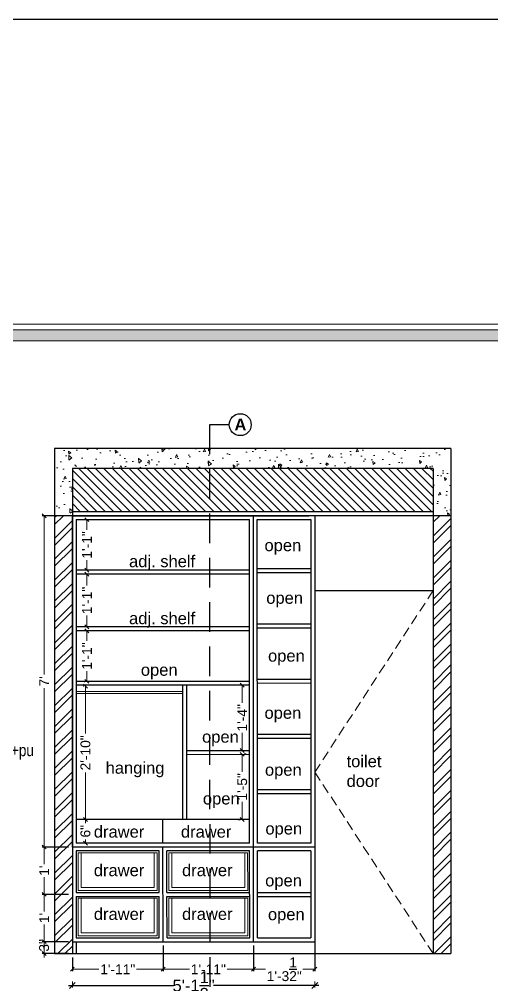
# Model space of a CAD drawing. Header units: millimetres. Extents: x 56222 to 3066687, y -650199 to -121287.
# Drawn here: x 137094.1 to 137213.9, y -182876.8 to -182632 of the extents above; entities that cross this region are included whole.
import ezdxf
from ezdxf import colors
from ezdxf.entities.mleader import LeaderData, LeaderLine
from ezdxf.math import Vec2, Vec3

# ---------------------------------------------------------------- set-up
doc = ezdxf.new("R2010")
doc.units = ezdxf.units.MM
doc.header["$MEASUREMENT"] = 0
doc.header["$PDMODE"] = 35
doc.linetypes.add('00 . GROUND FLOOR$0$DASHED', pattern=[0.75, 0.5, -0.25])
doc.linetypes.add('DASHEDX2', pattern=[1.5, 1, -0.5])
doc.layers.get('Defpoints').update_dxf_attribs({"color": 220})
doc.layers.add('AR HATCH-7', color=7, linetype='Continuous')
for name, color, linetype, lineweight in [('DIM.', 250, 'Continuous', 13), ('dim05', 1, 'Continuous', 13), ('Dimension', 10, 'DASHEDX2', 20), ('FURNITURE', 32, 'Continuous', 9), ('FURNITURE-1', 252, 'Continuous', 13), ('GROUND FLOOR', 7, 'Continuous', 9), ('GROUND FLOOR  ( HATCH )', 251, 'Continuous', 9), ('Labelling', 1, 'Continuous', 25), ('SECTION ( SLAB PLine )', 104, 'Continuous', 30), ('Text', 7, 'Continuous', 15), ('wall', 7, 'Continuous', 30), ('XX~SLAB ( BEAM )~ ( DIM )', 7, 'Continuous', 9)]:
    doc.layers.add(name, color=color, linetype=linetype, lineweight=lineweight)
doc.styles.add('Arial', font='arial.ttf')
doc.styles.get("Standard").update_dxf_attribs({"font": 'arial.ttf', "height": 6})
doc.styles.add('style4', font='ARIALN.TTF')
doc.dimstyles.new('Archana', dxfattribs={"dimtxt": 3, "dimasz": 1.5, "dimexe": 0.5, "dimexo": 0.5, "dimgap": 0, "dimtad": 0, "dimzin": 0, "dimdsep": 46, "dimlunit": 4, "dimtxsty": 'Arial', "dimblk": 'OBLIQUE', "dimcen": 0, "dimdle": 1, "dimclrd": 1, "dimclre": 1, "dimclrt": 5, "dimadec": 0, "dimazin": 0, "dimtfac": 1, "dimtofl": 0, "dimtmove": 1, "dimatfit": 3, "dimfxl": 1, "dimfxlon": 1, "dimtolj": 1, "dimtzin": 0, "dimlwd": 25, "dimlwe": -1, "dimarcsym": 0})
doc.dimstyles.new('ISO-25', dxfattribs={"dimtxt": 2.5, "dimasz": 1, "dimexe": 0.5, "dimexo": 1, "dimtad": 0, "dimdec": 1, "dimlunit": 4, "dimtxsty": 'Standard', "dimblk": 'OBLIQUE', "dimcen": 2.5, "dimclrd": 1, "dimclre": 1, "dimclrt": 5, "dimadec": 0, "dimazin": 0, "dimtfac": 1, "dimtdec": 1, "dimtmove": 0, "dimatfit": 3, "dimfxl": 1, "dimlwd": -1, "dimarcsym": 0})

# ---------------------------------------------------------------- blocks, each defined once
blk = doc.blocks.new('_Oblique')
at = {"layer": 'wall', "color": 0, "lineweight": -2}
blk.add_line((-0.5, -0.5), (0.5, 0.5), dxfattribs=at)
blk = doc.blocks.new('*D665')
at = {"layer": 'Defpoints', "color": 0, "lineweight": 30, "transparency": 16777216}
for p in [(137130.54, -182865.85), (137107.53, -182868.85), (137130.54, -182872.85)]:
    blk.add_point(p, dxfattribs=at)
at = {"layer": 'dim05', "color": 1, "linetype": 'Continuous', "lineweight": -2, "transparency": 16777216}
for p, q in [((137130.54, -182866.85), (137130.54, -182873.35)), ((137107.53, -182869.85), (137107.53, -182873.35))]:
    blk.add_line(p, q, dxfattribs=at)
at = {"layer": 'dim05', "color": 1, "linetype": 'Continuous', "transparency": 16777216}
for p, q in [((137107.53, -182872.85), (137114.23, -182872.85)), ((137130.54, -182872.85), (137123.84, -182872.85))]:
    blk.add_line(p, q, dxfattribs=at)
at = {"layer": 'dim05', "color": 1, "transparency": 16777216, "rotation": 180}
blk.add_blockref('_Oblique', (137107.53, -182872.85), dxfattribs=at)
at = {"layer": 'dim05', "color": 1, "transparency": 16777216}
blk.add_blockref('_Oblique', (137130.54, -182872.85), dxfattribs=at)
at = {"layer": 'dim05', "color": 5, "lineweight": 25, "transparency": 16777216, "insert": (137119.04, -182872.85), "char_height": 2.5, "attachment_point": 5, "style": 'Arial'}
blk.add_mtext('1\'-11"', dxfattribs=at)
blk = doc.blocks.new('*D666')
at = {"layer": 'Defpoints', "color": 0, "lineweight": 30, "transparency": 16777216}
for p in [(137130.54, -182865.85), (137153.5, -182865.85), (137153.5, -182872.85)]:
    blk.add_point(p, dxfattribs=at)
at = {"layer": 'dim05', "color": 1, "linetype": 'Continuous', "lineweight": -2, "transparency": 16777216}
for p, q in [((137130.54, -182866.85), (137130.54, -182873.35)), ((137153.5, -182866.85), (137153.5, -182873.35))]:
    blk.add_line(p, q, dxfattribs=at)
at = {"layer": 'dim05', "color": 1, "linetype": 'Continuous', "transparency": 16777216}
for p, q in [((137130.54, -182872.85), (137137.22, -182872.85)), ((137153.5, -182872.85), (137146.82, -182872.85))]:
    blk.add_line(p, q, dxfattribs=at)
at = {"layer": 'dim05', "color": 1, "transparency": 16777216, "rotation": 180}
blk.add_blockref('_Oblique', (137130.54, -182872.85), dxfattribs=at)
at = {"layer": 'dim05', "color": 1, "transparency": 16777216}
blk.add_blockref('_Oblique', (137153.5, -182872.85), dxfattribs=at)
at = {"layer": 'dim05', "color": 5, "lineweight": 25, "transparency": 16777216, "insert": (137142.02, -182872.85), "char_height": 2.5, "attachment_point": 5, "style": 'Arial'}
blk.add_mtext('1\'-11"', dxfattribs=at)
blk = doc.blocks.new('*D667')
at = {"layer": 'Defpoints', "color": 0, "lineweight": 30, "transparency": 16777216}
for p in [(137153.5, -182865.85), (137169.03, -182865.85), (137169.03, -182872.85)]:
    blk.add_point(p, dxfattribs=at)
at = {"layer": 'dim05', "color": 1, "linetype": 'Continuous', "lineweight": -2, "transparency": 16777216}
for p, q in [((137153.5, -182866.85), (137153.5, -182873.35)), ((137169.03, -182866.85), (137169.03, -182873.35))]:
    blk.add_line(p, q, dxfattribs=at)
at = {"layer": 'dim05', "color": 1, "linetype": 'Continuous', "transparency": 16777216}
for p, q in [((137153.5, -182872.85), (137156.53, -182872.85)), ((137169.03, -182872.85), (137166.01, -182872.85))]:
    blk.add_line(p, q, dxfattribs=at)
at = {"layer": 'dim05', "color": 1, "transparency": 16777216, "rotation": 180}
blk.add_blockref('_Oblique', (137153.5, -182872.85), dxfattribs=at)
at = {"layer": 'dim05', "color": 1, "transparency": 16777216}
blk.add_blockref('_Oblique', (137169.03, -182872.85), dxfattribs=at)
at = {"layer": 'dim05', "color": 5, "lineweight": 25, "transparency": 16777216, "insert": (137161.27, -182872.85), "char_height": 2.5, "attachment_point": 5, "style": 'Arial'}
blk.add_mtext('1\'-3{\\H1x;\\S1/2;}"', dxfattribs=at)
blk = doc.blocks.new('*D668')
at = {"layer": 'Defpoints', "color": 0, "lineweight": 30, "transparency": 16777216}
for p in [(137100.38, -182853.85), (137107.53, -182853.85), (137107.53, -182865.85)]:
    blk.add_point(p, dxfattribs=at)
at = {"layer": 'dim05', "color": 1, "linetype": 'Continuous', "lineweight": -2, "transparency": 16777216}
for p, q in [((137106.53, -182853.85), (137099.88, -182853.85)), ((137106.53, -182865.85), (137099.88, -182865.85))]:
    blk.add_line(p, q, dxfattribs=at)
at = {"layer": 'dim05', "color": 1, "linetype": 'Continuous', "transparency": 16777216}
for p, q in [((137100.38, -182853.85), (137100.38, -182858.2)), ((137100.38, -182865.85), (137100.38, -182861.51))]:
    blk.add_line(p, q, dxfattribs=at)
at = {"layer": 'dim05', "color": 1, "transparency": 16777216}
for p, rotation in [((137100.38, -182853.85), 90), ((137100.38, -182865.85), 270)]:
    blk.add_blockref('_Oblique', p, dxfattribs=dict(at, rotation=rotation))
at = {"layer": 'dim05', "color": 5, "lineweight": 25, "transparency": 16777216, "insert": (137100.38, -182859.85), "char_height": 2.5, "attachment_point": 5, "rotation": 90, "style": 'Arial'}
blk.add_mtext("1'", dxfattribs=at)
blk = doc.blocks.new('*D669')
at = {"layer": 'Defpoints', "color": 0, "lineweight": 30, "transparency": 16777216}
for p in [(137100.38, -182841.85), (137107.53, -182841.85), (137107.53, -182853.85)]:
    blk.add_point(p, dxfattribs=at)
at = {"layer": 'dim05', "color": 1, "linetype": 'Continuous', "lineweight": -2, "transparency": 16777216}
for p, q in [((137106.53, -182841.85), (137099.88, -182841.85)), ((137106.53, -182853.85), (137099.88, -182853.85))]:
    blk.add_line(p, q, dxfattribs=at)
at = {"layer": 'dim05', "color": 1, "linetype": 'Continuous', "transparency": 16777216}
for p, q in [((137100.38, -182841.85), (137100.38, -182846.2)), ((137100.38, -182853.85), (137100.38, -182849.51))]:
    blk.add_line(p, q, dxfattribs=at)
at = {"layer": 'dim05', "color": 1, "transparency": 16777216}
for p, rotation in [((137100.38, -182841.85), 90), ((137100.38, -182853.85), 270)]:
    blk.add_blockref('_Oblique', p, dxfattribs=dict(at, rotation=rotation))
at = {"layer": 'dim05', "color": 5, "lineweight": 25, "transparency": 16777216, "insert": (137100.38, -182847.85), "char_height": 2.5, "attachment_point": 5, "rotation": 90, "style": 'Arial'}
blk.add_mtext("1'", dxfattribs=at)
blk = doc.blocks.new('*D670')
at = {"layer": 'Defpoints', "color": 0, "lineweight": 30, "transparency": 16777216}
for p in [(137100.38, -182757.86), (137107.53, -182757.86), (137107.53, -182841.85)]:
    blk.add_point(p, dxfattribs=at)
at = {"layer": 'dim05', "color": 1, "linetype": 'Continuous', "lineweight": -2, "transparency": 16777216}
for p, q in [((137106.53, -182757.86), (137099.88, -182757.86)), ((137106.53, -182841.85), (137099.88, -182841.85))]:
    blk.add_line(p, q, dxfattribs=at)
at = {"layer": 'dim05', "color": 1, "linetype": 'Continuous', "transparency": 16777216}
for p, q in [((137100.38, -182757.86), (137100.38, -182798.09)), ((137100.38, -182841.85), (137100.38, -182801.62))]:
    blk.add_line(p, q, dxfattribs=at)
at = {"layer": 'dim05', "color": 1, "transparency": 16777216}
for p, rotation in [((137100.38, -182757.86), 90), ((137100.38, -182841.85), 270)]:
    blk.add_blockref('_Oblique', p, dxfattribs=dict(at, rotation=rotation))
at = {"layer": 'dim05', "color": 5, "lineweight": 25, "transparency": 16777216, "insert": (137100.38, -182799.85), "char_height": 2.5, "attachment_point": 5, "rotation": 90, "style": 'Arial'}
blk.add_mtext("7'", dxfattribs=at)
blk = doc.blocks.new('*D671')
at = {"layer": 'Defpoints', "color": 0, "lineweight": 30, "transparency": 16777216}
for p in [(137111.69, -182758.86), (137111.24, -182771.69), (137111.69, -182771.69)]:
    blk.add_point(p, dxfattribs=at)
at = {"layer": 'dim05', "color": 1, "linetype": 'Continuous', "lineweight": -2, "transparency": 16777216}
for p, q in [((137110.69, -182758.86), (137110.74, -182758.86)), ((137110.69, -182771.69), (137110.74, -182771.69))]:
    blk.add_line(p, q, dxfattribs=at)
at = {"layer": 'dim05', "color": 1, "linetype": 'Continuous', "transparency": 16777216}
for p, q in [((137111.24, -182758.86), (137111.24, -182761.44)), ((137111.24, -182771.69), (137111.24, -182769.1))]:
    blk.add_line(p, q, dxfattribs=at)
at = {"layer": 'dim05', "color": 1, "transparency": 16777216}
for p, rotation in [((137111.24, -182758.86), 90), ((137111.24, -182771.69), 270)]:
    blk.add_blockref('_Oblique', p, dxfattribs=dict(at, rotation=rotation))
at = {"layer": 'dim05', "color": 5, "lineweight": 25, "transparency": 16777216, "insert": (137111.24, -182765.27), "char_height": 2.5, "attachment_point": 5, "rotation": 90, "style": 'Arial'}
blk.add_mtext('1\'-1"', dxfattribs=at)
blk = doc.blocks.new('*D672')
at = {"layer": 'Defpoints', "color": 0, "lineweight": 30, "transparency": 16777216}
for p in [(137114.22, -182772.69), (137111.24, -182786.02), (137114.53, -182786.02)]:
    blk.add_point(p, dxfattribs=at)
at = {"layer": 'dim05', "color": 1, "linetype": 'Continuous', "lineweight": -2, "transparency": 16777216}
for p, q in [((137113.22, -182772.69), (137110.74, -182772.69)), ((137113.53, -182786.02), (137110.74, -182786.02))]:
    blk.add_line(p, q, dxfattribs=at)
at = {"layer": 'dim05', "color": 1, "linetype": 'Continuous', "transparency": 16777216}
for p, q in [((137111.24, -182772.69), (137111.24, -182775.52)), ((137111.24, -182786.02), (137111.24, -182783.19))]:
    blk.add_line(p, q, dxfattribs=at)
at = {"layer": 'dim05', "color": 1, "transparency": 16777216}
for p, rotation in [((137111.24, -182772.69), 90), ((137111.24, -182786.02), 270)]:
    blk.add_blockref('_Oblique', p, dxfattribs=dict(at, rotation=rotation))
at = {"layer": 'dim05', "color": 5, "lineweight": 25, "transparency": 16777216, "insert": (137111.24, -182779.35), "char_height": 2.5, "attachment_point": 5, "rotation": 90, "style": 'Arial'}
blk.add_mtext('1\'-1"', dxfattribs=at)
blk = doc.blocks.new('*D673')
at = {"layer": 'Defpoints', "color": 0, "lineweight": 30, "transparency": 16777216}
for p in [(137111.24, -182787.02), (137111.24, -182799.85), (137111.57, -182799.85)]:
    blk.add_point(p, dxfattribs=at)
at = {"layer": 'dim05', "color": 1, "linetype": 'Continuous', "transparency": 16777216}
for p, q in [((137111.24, -182787.02), (137111.24, -182789.61)), ((137111.24, -182799.85), (137111.24, -182797.27))]:
    blk.add_line(p, q, dxfattribs=at)
at = {"layer": 'dim05', "color": 1, "linetype": 'Continuous', "lineweight": -2, "transparency": 16777216}
for p, q in [((137112.24, -182787.02), (137111.74, -182787.02)), ((137110.57, -182799.85), (137110.74, -182799.85))]:
    blk.add_line(p, q, dxfattribs=at)
at = {"layer": 'dim05', "color": 1, "transparency": 16777216}
for p, rotation in [((137111.24, -182787.02), 90), ((137111.24, -182799.85), 270)]:
    blk.add_blockref('_Oblique', p, dxfattribs=dict(at, rotation=rotation))
at = {"layer": 'dim05', "color": 5, "lineweight": 25, "transparency": 16777216, "insert": (137111.24, -182793.44), "char_height": 2.5, "attachment_point": 5, "rotation": 90, "style": 'Arial'}
blk.add_mtext('1\'-1"', dxfattribs=at)
blk = doc.blocks.new('*D674')
at = {"layer": 'Defpoints', "color": 0, "lineweight": 30, "transparency": 16777216}
for p in [(137111.24, -182801.1), (137110.71, -182834.85), (137110.86, -182834.85)]:
    blk.add_point(p, dxfattribs=at)
at = {"layer": 'dim05', "color": 1, "linetype": 'Continuous', "lineweight": -2, "transparency": 16777216}
for p, q in [((137110.24, -182801.1), (137110.36, -182801.1)), ((137111.71, -182834.85), (137111.36, -182834.85))]:
    blk.add_line(p, q, dxfattribs=at)
at = {"layer": 'dim05', "color": 1, "linetype": 'Continuous', "transparency": 16777216}
for p, q in [((137110.86, -182801.1), (137110.86, -182813.04)), ((137110.86, -182834.85), (137110.86, -182822.92))]:
    blk.add_line(p, q, dxfattribs=at)
at = {"layer": 'dim05', "color": 1, "transparency": 16777216}
for p, rotation in [((137110.86, -182801.1), 90), ((137110.86, -182834.85), 270)]:
    blk.add_blockref('_Oblique', p, dxfattribs=dict(at, rotation=rotation))
at = {"layer": 'dim05', "color": 5, "lineweight": 25, "transparency": 16777216, "insert": (137110.86, -182817.98), "char_height": 2.5, "attachment_point": 5, "rotation": 90, "style": 'Arial'}
blk.add_mtext('2\'-10"', dxfattribs=at)
blk = doc.blocks.new('*D675')
at = {"layer": 'Defpoints', "color": 0, "lineweight": 30, "transparency": 16777216}
for p in [(137111.36, -182834.85), (137110.86, -182840.85), (137111.36, -182840.85)]:
    blk.add_point(p, dxfattribs=at)
at = {"layer": 'dim05', "color": 1, "linetype": 'Continuous', "lineweight": -2, "transparency": 16777216}
for p, q in [((137110.36, -182834.85), (137110.36, -182834.85)), ((137110.36, -182840.85), (137110.36, -182840.85))]:
    blk.add_line(p, q, dxfattribs=at)
at = {"layer": 'dim05', "color": 1, "linetype": 'Continuous', "transparency": 16777216}
for p, q in [((137110.86, -182834.85), (137110.86, -182835.79)), ((137110.86, -182840.85), (137110.86, -182839.92))]:
    blk.add_line(p, q, dxfattribs=at)
at = {"layer": 'dim05', "color": 1, "transparency": 16777216}
for p, rotation in [((137110.86, -182834.85), 90), ((137110.86, -182840.85), 270)]:
    blk.add_blockref('_Oblique', p, dxfattribs=dict(at, rotation=rotation))
at = {"layer": 'dim05', "color": 5, "lineweight": 25, "transparency": 16777216, "insert": (137110.86, -182837.85), "char_height": 2.5, "attachment_point": 5, "rotation": 90, "style": 'Arial'}
blk.add_mtext('6"', dxfattribs=at)
blk = doc.blocks.new('*D676')
at = {"layer": 'Defpoints', "color": 0, "lineweight": 30, "transparency": 16777216}
for p in [(137151.07, -182800.85), (137150.61, -182817.35), (137151.08, -182817.35)]:
    blk.add_point(p, dxfattribs=at)
at = {"layer": 'dim05', "color": 1, "linetype": 'Continuous', "lineweight": -2, "transparency": 16777216}
for p, q in [((137150.07, -182800.85), (137150.11, -182800.85)), ((137150.08, -182817.35), (137150.11, -182817.35))]:
    blk.add_line(p, q, dxfattribs=at)
at = {"layer": 'dim05', "color": 1, "linetype": 'Continuous', "transparency": 16777216}
for p, q in [((137150.61, -182800.85), (137150.61, -182805.27)), ((137150.61, -182817.35), (137150.61, -182812.93))]:
    blk.add_line(p, q, dxfattribs=at)
at = {"layer": 'dim05', "color": 1, "transparency": 16777216}
for p, rotation in [((137150.61, -182800.85), 90), ((137150.61, -182817.35), 270)]:
    blk.add_blockref('_Oblique', p, dxfattribs=dict(at, rotation=rotation))
at = {"layer": 'dim05', "color": 5, "lineweight": 25, "transparency": 16777216, "insert": (137150.61, -182809.1), "char_height": 2.5, "attachment_point": 5, "rotation": 90, "style": 'Arial'}
blk.add_mtext('1\'-4"', dxfattribs=at)
blk = doc.blocks.new('*D677')
at = {"layer": 'Defpoints', "color": 0, "lineweight": 30, "transparency": 16777216}
for p in [(137150.61, -182818.35), (137150.61, -182834.85), (137150.61, -182834.85)]:
    blk.add_point(p, dxfattribs=at)
at = {"layer": 'dim05', "color": 1, "linetype": 'Continuous', "transparency": 16777216}
for p, q in [((137150.61, -182818.35), (137150.61, -182822.77)), ((137150.61, -182834.85), (137150.61, -182830.43))]:
    blk.add_line(p, q, dxfattribs=at)
at = {"layer": 'dim05', "color": 1, "linetype": 'Continuous', "lineweight": -2, "transparency": 16777216}
for p, q in [((137151.61, -182818.35), (137151.11, -182818.35)), ((137149.61, -182834.85), (137150.11, -182834.85))]:
    blk.add_line(p, q, dxfattribs=at)
at = {"layer": 'dim05', "color": 1, "transparency": 16777216}
for p, rotation in [((137150.61, -182818.35), 90), ((137150.61, -182834.85), 270)]:
    blk.add_blockref('_Oblique', p, dxfattribs=dict(at, rotation=rotation))
at = {"layer": 'dim05', "color": 5, "lineweight": 25, "transparency": 16777216, "insert": (137150.61, -182826.6), "char_height": 2.5, "attachment_point": 5, "rotation": 90, "style": 'Arial'}
blk.add_mtext('1\'-5"', dxfattribs=at)
blk = doc.blocks.new('*D679')
at = {"layer": 'Defpoints', "color": 0, "lineweight": 30, "transparency": 16777216}
for p in [(137169.03, -182865.85), (137107.53, -182868.85), (137169.03, -182876.96)]:
    blk.add_point(p, dxfattribs=at)
at = {"layer": 'GROUND FLOOR', "color": 1, "lineweight": 25, "transparency": 16777216}
for p, q in [((137106.53, -182876.96), (137133.2, -182876.96)), ((137170.03, -182876.96), (137143.36, -182876.96))]:
    blk.add_line(p, q, dxfattribs=at)
at = {"layer": 'GROUND FLOOR', "color": 1, "transparency": 16777216}
for p, q in [((137107.53, -182875.96), (137107.53, -182877.46)), ((137169.03, -182875.96), (137169.03, -182877.46))]:
    blk.add_line(p, q, dxfattribs=at)
at = {"layer": 'GROUND FLOOR', "color": 1, "lineweight": 25, "transparency": 16777216, "xscale": 1.5, "yscale": 1.5, "zscale": 1.5, "rotation": 180}
blk.add_blockref('_Oblique', (137107.53, -182876.96), dxfattribs=at)
at = {"layer": 'GROUND FLOOR', "color": 1, "lineweight": 25, "transparency": 16777216, "xscale": 1.5, "yscale": 1.5, "zscale": 1.5}
blk.add_blockref('_Oblique', (137169.03, -182876.96), dxfattribs=at)
at = {"layer": 'GROUND FLOOR', "color": 5, "lineweight": 30, "transparency": 16777216, "insert": (137138.28, -182876.96), "char_height": 3, "attachment_point": 5, "style": 'Arial'}
blk.add_mtext('\\A1;5\'-1{\\H1x;\\S1/2;}"', dxfattribs=at)
blk = doc.blocks.new('*D745')
at = {"layer": 'Defpoints', "color": 0, "lineweight": 30, "transparency": 16777216}
for p in [(137107.53, -182865.85), (137100.38, -182868.85), (137107.53, -182868.85)]:
    blk.add_point(p, dxfattribs=at)
at = {"layer": 'dim05', "color": 1, "linetype": 'Continuous', "transparency": 16777216}
for p, q in [((137100.38, -182865.85), (137100.38, -182864.85)), ((137100.38, -182865.85), (137100.38, -182868.85)), ((137100.38, -182868.85), (137100.38, -182869.85))]:
    blk.add_line(p, q, dxfattribs=at)
at = {"layer": 'dim05', "color": 1, "linetype": 'Continuous', "lineweight": -2, "transparency": 16777216}
for p, q in [((137106.53, -182865.85), (137099.88, -182865.85)), ((137106.53, -182868.85), (137099.88, -182868.85))]:
    blk.add_line(p, q, dxfattribs=at)
at = {"layer": 'dim05', "color": 1, "transparency": 16777216}
for p, rotation in [((137100.38, -182865.85), 270), ((137100.38, -182868.85), 90)]:
    blk.add_blockref('_Oblique', p, dxfattribs=dict(at, rotation=rotation))
at = {"layer": 'dim05', "color": 5, "lineweight": 25, "transparency": 16777216, "insert": (137100.38, -182866.78), "char_height": 2.5, "attachment_point": 5, "rotation": 90, "style": 'Arial'}
blk.add_mtext('3"', dxfattribs=at)

msp = doc.modelspace()

# ---------------------------------------------------------------- hatches: boundary and pattern name
at = {"layer": 'AR HATCH-7', "lineweight": 0, "true_color": 0x939598}
h = msp.add_hatch(dxfattribs=at)
h.set_pattern_fill('AR-CONC', color=252, angle=45)
h.set_pattern_definition([(95, (2607.08, -376.7315), (5.51551999, 4.62807079), [0.75, -8.25]), (40, (2607.08, -376.7315), (-6.29992167, 4.3376815), [0.6, -6.6]), (145.4514445, (2607.54, -376.346), (-0.78440164, 8.96575221), [0.63740192, -7.01142112]), (91.1842, (2605.666, -375.317), (8.71693388, 6.37613776), [1.125, -12.375]), (141.6356355, (2606.392, -374.786), (-0.2790007, 13.4971167), [0.9561034, -10.5171376]), (36.184164, (2605.666, -375.317), (-0.2790007, 13.4971167), [0.9, -9.9]), (66, (2606.7266, -374.964), (7.06771572, 1.37382476), [0.75, -8.25]), (11, (2606.7266, -374.964), (-3.40708593, 6.84808435), [0.6, -6.6]), (116.4514447, (2607.3155, -374.849), (3.66062975, 8.22190906), [0.6374019, -7.01142112]), (82.5, (2607.08, -376.7315), (-2.267931853, 2.439898176), [0, -6.52, 0, -6.7, 0, -6.625]), (52.5, (2607.08, -376.7315), (-0.92872942, 4.6490945), [0, -3.82, 0, -6.37, 0, -2.525]), (12.5, (2605.5033, -378.3084), (3.934181673, 3.615207618), [0, -2.5, 0, -7.8, 0, -10.35]), (2.5, (2604.796, -379.0155), (3.41589983, 4.83159807), [0, -3.25, 0, -5.18, 0, -7.35])])
h.paths.add_polyline_path([(137203.531, -182740.855), (137103.031, -182740.855), (137103.031, -182757.855), (137107.531, -182757.855), (137107.531, -182751.853), (137107.531, -182745.855), (137199.031, -182745.855), (137199.031, -182757.855), (137203.531, -182757.855)])
at = {"layer": 'AR HATCH-7', "lineweight": 9, "true_color": 0x939598}
h = msp.add_hatch(dxfattribs=at)
h.set_pattern_fill('ANSI32', color=252, scale=10)
h.set_pattern_definition([(45, (2607.08, -376.7315), (-2.65165043, 2.65165043), []), (45, (2608.848, -376.7315), (-2.65165043, 2.65165043), [])])
h.paths.add_polyline_path([(137107.531, -182757.855), (137103.031, -182757.855), (137103.031, -182868.855), (137107.531, -182868.855)])
h.paths.add_polyline_path([(137203.531, -182757.855), (137199.031, -182757.855), (137199.031, -182868.855), (137203.531, -182868.855)])
at = {"layer": 'Dimension', "linetype": 'Continuous', "true_color": 0xd39e00}
h = msp.add_hatch(color=42, dxfattribs=at)
h.paths.add_polyline_path([(136955.169, -182710.705), (136955.169, -182990.984), (137353.362, -182990.984), (137353.362, -182710.705)])
h.paths.add_polyline_path([(136957.964, -182713.5), (137350.568, -182713.5), (137350.568, -182988.189), (136957.964, -182988.189)], flags=16)
at = {"layer": 'GROUND FLOOR  ( HATCH )', "lineweight": 15}
h = msp.add_hatch(dxfattribs=at)
h.set_pattern_fill('ANSI31', color=6, scale=12, angle=90, style=0)
h.set_pattern_definition([(135, (27.1776, -6.6629), (-1.060660172, -1.060660172), [])])
h.paths.add_polyline_path([(137199.031, -182745.855), (137107.531, -182745.855), (137107.531, -182756.855), (137199.031, -182756.855)])

# ---------------------------------------------------------------- linework, layer by layer
at = {"layer": 'Dimension', "color": 42, "linetype": 'Continuous', "true_color": 0xd39e00}
for points in [[(136953.772, -182709.308), (137354.76, -182709.308), (137354.76, -182992.381), (136953.772, -182992.381)], [(136955.169, -182710.705), (137353.362, -182710.705), (137353.362, -182990.984), (136955.169, -182990.984)], [(136957.964, -182713.5), (137350.568, -182713.5), (137350.568, -182988.189), (136957.964, -182988.189)]]:
    msp.add_lwpolyline(points, close=True, dxfattribs=at)
at = {"layer": 'FURNITURE', "lineweight": 30}
for p, q in [((137107.531, -182757.855), (137107.531, -182868.855)), ((137107.531, -182841.855), (137107.531, -182757.855)), ((137169.031, -182757.855), (137107.531, -182757.855)), ((137108.531, -182758.855), (137108.531, -182840.855)), ((137108.531, -182758.855), (137152.434, -182758.855)), ((137152.489, -182840.855), (137152.434, -182758.855)), ((137152.489, -182840.855), (137152.434, -182758.855)), ((137153.504, -182865.854), (137153.433, -182757.841)), ((137154.434, -182758.855), (137168.031, -182758.855)), ((137154.489, -182840.855), (137154.434, -182758.855)), ((137154.489, -182840.855), (137154.434, -182758.855)), ((137168.031, -182758.855), (137168.031, -182840.855)), ((137168.031, -182758.855), (137168.031, -182840.855)), ((137169.031, -182757.855), (137169.031, -182865.855)), ((137152.463, -182771.688), (137108.531, -182771.688)), ((137168.053, -182771.352), (137154.466, -182771.361)), ((137152.463, -182772.688), (137108.531, -182772.688)), ((137168.054, -182772.352), (137154.466, -182772.361)), ((137152.463, -182786.022), (137108.531, -182786.022)), ((137168.053, -182785.352), (137154.466, -182785.361)), ((137168.054, -182786.352), (137154.466, -182786.361)), ((137152.463, -182787.022), (137108.531, -182787.022)), ((137152.463, -182799.855), (137108.531, -182799.855)), ((137152.464, -182800.855), (137108.531, -182800.855)), ((137135.592, -182834.855), (137135.592, -182800.855)), ((137136.592, -182834.855), (137136.592, -182800.855)), ((137168.053, -182799.352), (137154.466, -182799.361)), ((137168.054, -182800.352), (137154.466, -182800.361)), ((137168.053, -182813.352), (137154.466, -182813.361)), ((137168.054, -182814.352), (137154.466, -182814.361)), ((137136.592, -182817.355), (137152.474, -182817.345)), ((137136.592, -182818.355), (137152.475, -182818.345)), ((137168.053, -182827.352), (137154.466, -182827.36)), ((137168.054, -182828.352), (137154.466, -182828.36)), ((137152.489, -182834.855), (137108.531, -182834.855)), ((137130.51, -182840.855), (137130.51, -182834.855)), ((137169.031, -182841.855), (137107.531, -182841.855)), ((137152.489, -182840.855), (137108.531, -182840.855)), ((137108.531, -182842.855), (137108.531, -182853.355)), ((137129.521, -182842.855), (137108.531, -182842.855)), ((137129.53, -182853.355), (137129.521, -182842.855)), ((137130.541, -182865.855), (137130.52, -182841.855)), ((137131.53, -182853.355), (137131.521, -182842.855)), ((137152.49, -182842.855), (137131.521, -182842.855)), ((137152.504, -182864.855), (137152.49, -182842.855)), ((137168.031, -182840.855), (137154.489, -182840.855)), ((137168.031, -182842.855), (137154.49, -182842.855)), ((137154.504, -182864.855), (137154.49, -182842.855)), ((137168.031, -182842.855), (137168.031, -182864.855)), ((137108.531, -182853.355), (137129.53, -182853.355)), ((137108.531, -182854.355), (137108.531, -182864.855)), ((137108.531, -182854.355), (137129.531, -182854.355)), ((137129.541, -182864.855), (137129.531, -182854.355)), ((137131.53, -182853.355), (137152.496, -182853.355)), ((137131.531, -182854.355), (137152.497, -182854.355)), ((137131.541, -182864.855), (137131.531, -182854.355)), ((137153.496, -182853.355), (137153.497, -182853.355)), ((137154.496, -182853.355), (137168.031, -182853.355)), ((137154.497, -182854.355), (137168.031, -182854.355)), ((137108.531, -182864.855), (137129.541, -182864.855)), ((137131.541, -182864.855), (137152.504, -182864.855)), ((137154.504, -182864.855), (137168.031, -182864.855)), ((137107.531, -182865.855), (137169.031, -182865.855)), ((137108.531, -182865.855), (137108.531, -182868.855)), ((137129.541, -182865.856), (137129.541, -182865.855))]:
    msp.add_line(p, q, dxfattribs=at)
at = {"layer": 'FURNITURE', "lineweight": 13}
for points in [[(137108.531, -182802.39), (137135.592, -182802.39), (137135.592, -182802.935), (137108.531, -182802.935)], [(137129.021, -182843.355), (137109.031, -182843.355), (137109.031, -182852.855), (137129.03, -182852.855)], [(137151.99, -182843.355), (137132.021, -182843.355), (137132.03, -182852.855), (137151.996, -182852.855)], [(137129.032, -182854.855), (137109.031, -182854.855), (137109.031, -182864.355), (137129.04, -182864.355)], [(137151.997, -182854.855), (137132.032, -182854.855), (137132.04, -182864.355), (137152.003, -182864.355)]]:
    msp.add_lwpolyline(points, close=True, dxfattribs=at)
for points in [[(137109.781, -182843.355), (137109.781, -182852.105), (137128.279, -182852.105), (137128.271, -182843.355)], [(137132.771, -182843.355), (137132.779, -182852.105), (137151.246, -182852.105), (137151.24, -182843.355)], [(137109.781, -182854.855), (137109.781, -182863.605), (137128.289, -182863.605), (137128.282, -182854.855)], [(137132.782, -182854.855), (137132.789, -182863.605), (137151.253, -182863.605), (137151.247, -182854.855)]]:
    msp.add_lwpolyline(points, dxfattribs=at)
at = {"layer": 'FURNITURE-1', "color": 252, "linetype": '00 . GROUND FLOOR$0$DASHED', "lineweight": 25, "ltscale": 15, "true_color": 0x939598}
msp.add_lwpolyline([(137147.323, -182734.782), (137142.338, -182734.782), (137142.364, -182880.426), (137147.323, -182880.426)], dxfattribs=at)
at = {"layer": 'FURNITURE-1', "color": 1, "linetype": 'ByBlock', "lineweight": 30}
msp.add_circle((137150.108, -182734.782), 2.785, dxfattribs=at)
at = {"layer": 'SECTION ( SLAB PLine )', "color": 1}
for p, q in [((137103.031, -182740.855), (137103.031, -182757.855)), ((137203.531, -182740.855), (137103.031, -182740.855)), ((137203.531, -182740.855), (137203.531, -182757.855)), ((137107.531, -182745.855), (137107.531, -182757.855)), ((137199.031, -182745.855), (137107.531, -182745.855)), ((137199.031, -182745.855), (137199.031, -182757.855)), ((137107.531, -182757.855), (137103.031, -182757.855)), ((137203.531, -182757.855), (137199.031, -182757.855))]:
    msp.add_line(p, q, dxfattribs=at)
at = {"layer": 'SECTION ( SLAB PLine )', "color": 6}
for p, q in [((137199.031, -182756.855), (137107.531, -182756.855)), ((137199.031, -182757.855), (137107.531, -182757.855)), ((137107.531, -182757.855), (137167.531, -182757.855))]:
    msp.add_line(p, q, dxfattribs=at)
at = {"layer": 'XX~SLAB ( BEAM )~ ( DIM )', "lineweight": 30}
for p, q in [((137103.031, -182757.855), (137103.031, -182868.855)), ((137199.031, -182757.855), (137199.031, -182868.855)), ((137203.531, -182757.855), (137203.531, -182868.855)), ((137169.031, -182776.855), (137169.031, -182868.855)), ((137169.031, -182776.855), (137199.031, -182776.855)), ((137103.031, -182868.855), (137203.531, -182868.855))]:
    msp.add_line(p, q, dxfattribs=at)
at = {"layer": 'XX~SLAB ( BEAM )~ ( DIM )', "color": 252, "linetype": '00 . GROUND FLOOR$0$DASHED', "lineweight": 13, "ltscale": 5, "true_color": 0x939598}
for p, q in [((137199.031, -182776.855), (137169.031, -182822.855)), ((137169.031, -182822.855), (137199.031, -182868.855))]:
    msp.add_line(p, q, dxfattribs=at)
at = {"layer": 'XX~SLAB ( BEAM )~ ( DIM )', "color": 3, "lineweight": 30}
msp.add_lwpolyline([(134344.713, -182632.016), (137936.581, -182632.016), (137936.581, -183605.178), (134344.713, -183605.178)], close=True, dxfattribs=at)

# ---------------------------------------------------------------- texts
at = {"layer": 'DIM.', "color": 1, "insert": (137148.644, -182733.244, -2.248), "char_height": 3, "attachment_point": 1}
msp.add_mtext_dynamic_manual_height_columns('{\\fArial|b1|i0|c0|p34;A}', width=81.87572, gutter_width=1.128, heights=[0], dxfattribs=at)
at = {"layer": 'Labelling', "ltscale": 10, "char_height": 3, "width": 47.9166, "attachment_point": 7}
for s, insert in [('\\A1;{\\fArial Greek|b0|i0|c0|p34;open}', (137156.26, -182767.755, -0.015)), ('\\A1;{\\fArial Greek|b0|i0|c0|p34;adj. shelf}', (137121.909, -182771.818, -0.015)), ('\\A1;{\\fArial Greek|b0|i0|c0|p34;open}', (137156.708, -182781.095, -0.015)), ('\\A1;{\\fArial Greek|b0|i0|c0|p34;adj. shelf}', (137121.909, -182786.261, -0.015)), ('\\A1;{\\fArial Greek|b0|i0|c0|p34;open}', (137157.156, -182795.758, -0.015)), ('\\A1;{\\fArial Greek|b0|i0|c0|p34;open}', (137124.904, -182799.338, -0.015)), ('\\A1;{\\fArial Greek|b0|i0|c0|p34;open}', (137156.263, -182810.24, -0.015)), ('\\A1;{\\fArial Greek|b0|i0|c0|p34;open}', (137140.427, -182816.294, -0.015)), ('\\A1;{\\fArial Greek|b0|i0|c0|p34;hanging}', (137115.974, -182824.174, -0.015)), ('\\A1;{\\fArial Greek|b0|i0|c0|p34;toilet \\Pdoor}', (137177.079, -182826.66, -0.015)), ('\\A1;{\\fArial Greek|b0|i0|c0|p34;open}', (137156.375, -182824.679, -0.015)), ('\\A1;{\\fArial Greek|b0|i0|c0|p34;open}', (137140.637, -182831.965, -0.015)), ('\\A1;{\\fArial Greek|b0|i0|c0|p34;drawer}', (137112.977, -182839.51, -0.015)), ('\\A1;{\\fArial Greek|b0|i0|c0|p34;drawer}', (137135.063, -182839.51, -0.015)), ('\\A1;{\\fArial Greek|b0|i0|c0|p34;open}', (137156.487, -182839.577, -0.015)), ('\\A1;{\\fArial Greek|b0|i0|c0|p34;drawer}', (137112.977, -182849.287, -0.015)), ('\\A1;{\\fArial Greek|b0|i0|c0|p34;drawer}', (137135.35, -182849.287, -0.015)), ('\\A1;{\\fArial Greek|b0|i0|c0|p34;open}', (137156.429, -182852.738, -0.015)), ('\\A1;{\\fArial Greek|b0|i0|c0|p34;drawer}', (137112.977, -182860.37, -0.015)), ('\\A1;{\\fArial Greek|b0|i0|c0|p34;drawer}', (137135.35, -182860.37, -0.015)), ('\\A1;{\\fArial Greek|b0|i0|c0|p34;open}', (137157.131, -182861.305, -0.015))]:
    msp.add_mtext(s, dxfattribs=dict(at, insert=insert))

# ---------------------------------------------------------------- dimensions: what is measured, and where the dimension line sits
at = {"layer": 'dim05', "color": 27, "lineweight": 25, "true_color": 0x7d5120}
for base, p1, p2, override, picture, middle in [((137100.381, -182757.855), (137107.531, -182841.855), (137107.531, -182757.855), {"dimtxsty": 'Arial'}, '*D670', (137100.381, -182799.855)), ((137111.239, -182771.688), (137111.692, -182758.855), (137111.692, -182771.688), {"dimtxsty": 'Arial'}, '*D671', (137111.239, -182765.272)), ((137111.239, -182786.022), (137114.219, -182772.688), (137114.534, -182786.022), {"dimdec": 0, "dimtxsty": 'Arial'}, '*D672', (137111.239, -182779.355)), ((137111.239, -182799.855), (137111.239, -182787.022), (137111.568, -182799.855), {"dimtxsty": 'Arial'}, '*D673', (137111.239, -182793.438)), ((137110.858826362, -182834.854720041), (137111.23882636, -182801.104720041), (137110.712347608, -182834.854720041), {"dimtxsty": 'Arial'}, '*D674', (137110.858826362, -182817.979720041)), ((137150.608, -182817.346), (137151.069, -182800.855), (137151.079, -182817.346), {"dimdec": 0, "dimtxsty": 'Arial'}, '*D676', (137150.608, -182809.1)), ((137150.608, -182834.855), (137150.608, -182818.346), (137150.608, -182834.855), {"dimdec": 0, "dimtxsty": 'Arial'}, '*D677', (137150.608, -182826.6)), ((137110.859, -182840.855), (137111.359, -182834.855), (137111.359, -182840.855), {"dimtxsty": 'Arial'}, '*D675', (137110.859, -182837.855)), ((137100.381, -182841.855), (137107.531, -182853.855), (137107.531, -182841.855), {"dimtxsty": 'Arial'}, '*D669', (137100.381, -182847.855)), ((137100.381, -182853.855), (137107.531, -182865.855), (137107.531, -182853.855), {"dimtxsty": 'Arial'}, '*D668', (137100.381, -182859.855))]:
    dim = msp.add_linear_dim(base=base, p1=p1, p2=p2, angle=90, dimstyle='ISO-25', override=override, dxfattribs=at)
    dim.commit()
    dim.dimension.update_dxf_attribs({"geometry": picture, "text_midpoint": middle})
dim = msp.add_linear_dim(base=(137100.381, -182868.855), p1=(137107.531, -182865.855), p2=(137107.531, -182868.855), angle=90, dimstyle='ISO-25', override={"dimtxsty": 'Arial', "dimtmove": 1}, dxfattribs=at)
dim.commit()
dim.dimension.update_dxf_attribs({"geometry": '*D745', "text_midpoint": (137100.381, -182866.776), "dimtype": 160})
for base, p1, p2, picture, middle in [((137130.541, -182872.847), (137107.531, -182868.855), (137130.541, -182865.855), '*D665', (137119.036, -182872.847)), ((137153.504, -182872.847), (137130.541, -182865.855), (137153.504, -182865.855), '*D666', (137142.023, -182872.847)), ((137169.031, -182872.847), (137153.504, -182865.855), (137169.031, -182865.855), '*D667', (137161.267, -182872.847))]:
    dim = msp.add_linear_dim(base=base, p1=p1, p2=p2, dimstyle='ISO-25', override={"dimtxsty": 'Arial'}, dxfattribs=at)
    dim.commit()
    dim.dimension.update_dxf_attribs({"geometry": picture, "text_midpoint": middle})
at = {"layer": 'GROUND FLOOR', "lineweight": 30}
dim = msp.add_linear_dim(base=(137169.031, -182876.961), p1=(137107.531, -182868.855), p2=(137169.031, -182865.855), dimstyle='Archana', dxfattribs=at)
dim.commit()
dim.dimension.update_dxf_attribs({"geometry": '*D679', "text_midpoint": (137138.281, -182876.961)})

# ---------------------------------------------------------------- leaders
at = {"layer": 'Text', "color": 1, "lineweight": 0, "ltscale": 20}
ml = msp.add_multileader_mtext('Standard', dxfattribs=at)
ml.set_content('handle_HDF+pu \\Pfinish', color=1, style='style4')
ml.set_leader_properties()
ml.build(insert=Vec2(0, 0))
ml.multileader.update_dxf_attribs({"dogleg_length": 2.025, "arrow_head_size": 2})
ctx = ml.context
ctx.base_point, ctx.char_height, ctx.arrow_head_size, ctx.landing_gap_size, ctx.plane_origin = Vec3(137072.271, -182817.338), 3, 2, 0.4, Vec3(137005.235, -182814.338)
notes = []
notes.append((ctx, [(0, (1, 1, 0), (137070.246, -182817.338), (1, 0), 2.025, [(0, [(137000.735, -182817.527)], 0, [])])]))
ctx.mtext.insert = Vec3(137072.671, -182815.813)
for ctx, leaders in notes:
    for number, flags, end, landing, length, lines in leaders:
        leader = LeaderData()
        leader.index, (leader.has_last_leader_line, leader.has_dogleg_vector, leader.attachment_direction) = number, flags
        leader.last_leader_point, leader.dogleg_vector, leader.dogleg_length = Vec3(end), Vec3(landing), length
        for number, points, colour, breaks in lines:
            line = LeaderLine()
            line.index, line.vertices, line.color, line.breaks = number, Vec3.list(points), colors.encode_raw_color(colour), breaks
            leader.lines.append(line)
        ctx.leaders.append(leader)

doc.saveas('drawing.dxf')
